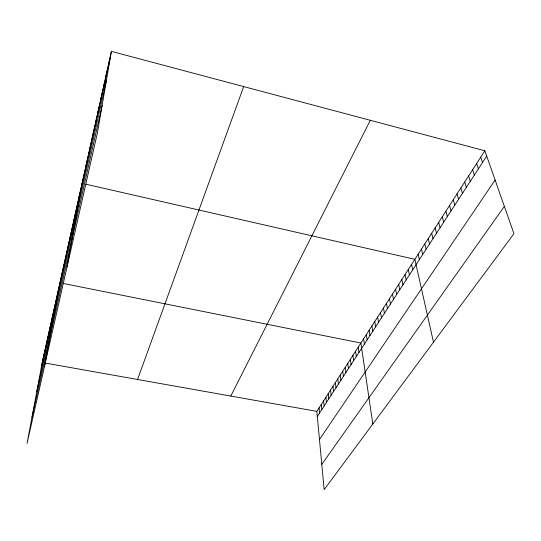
<?xml version="1.0" encoding="UTF-8"?>
<svg xmlns="http://www.w3.org/2000/svg" width="541" height="541" viewBox="0 0 541 541"><rect width="100%" height="100%" fill="white"/><g stroke="black" fill="none" stroke-linecap="round" stroke-linejoin="round"><path stroke-width="0.81" d="M111.399 51.375L97.508 132.444L27.05 443.424L42.245 362.538L111.399 51.375L484.851 150.783L513.95 233.692L324.16 489.625L316.83 411.363L484.851 150.783M105.312 79.885L106.205 74.712M107.023 72.203L107.909 67.05M108.761 64.399L109.64 59.273M100.335 102.249L101.248 97.028M101.972 94.905L102.878 89.698M103.629 87.453L104.528 82.266M94.039 130.57L94.966 125.296M95.574 123.646L96.508 118.378M97.143 116.619L98.063 111.365M98.726 109.485L99.645 104.251M88.088 157.309L89.035 151.987M89.542 150.763L90.489 145.455M91.016 144.129L91.963 138.827M92.518 137.4L93.451 132.105M66.989 267.139L82.07 183.338M82.462 182.588L83.422 177.238M83.841 176.4L84.795 171.057M85.235 170.124L86.188 164.789M86.655 163.761L87.601 158.432M74.421 218.733L75.395 213.357M75.72 212.884L76.694 207.514M77.038 206.96L78.012 201.59M78.377 200.954L79.344 195.592M79.73 194.868L80.697 189.506M65.786 257.557L66.773 252.174M66.969 252.221L67.956 246.838M68.173 246.824L69.153 241.442M69.39 241.347L70.371 235.971M70.621 235.808L71.601 230.425M71.872 230.189L72.852 224.813M73.136 224.501L74.117 219.119M56.812 297.881L57.806 292.519M57.887 293.053L58.874 287.69M44.612 365.905L59.963 282.801M60.071 283.227L61.065 277.851M61.187 278.223L62.174 272.847M62.316 273.151L63.304 267.775M63.453 268.018L64.447 262.635M64.609 262.818L65.603 257.442M47.709 338.801L48.704 333.479M48.67 334.466L49.664 329.138M49.65 330.078L50.644 324.749M50.638 325.641L51.632 320.306M51.632 321.151L52.626 315.809M52.646 316.607L53.64 311.258M53.667 312.008L54.661 306.659M54.702 307.356L55.696 302M55.75 302.649L56.744 297.286M42.144 363.802L43.138 358.521M43.043 359.751L44.037 354.463M43.956 355.66L44.95 350.365M44.876 351.515L45.87 346.213M45.809 347.322L46.803 342.02M46.756 343.089L47.743 337.773M41.251 367.806L110.52 56.48M36.802 391.515L106.536 79.737M31.98 417.192L102.127 105.495M137.556 379.484L243.68 86.587M230.797 396.066L370.328 120.298M317.31 416.496L486.704 156.072M319.467 439.515L495.116 180.031M321.794 464.354L504.361 206.364M45.498 363.112L316.83 411.363M63.162 283.443L360.888 343.035L372.817 424.009M86.08 184.258L414.866 259.322L433.49 342.189M480.712 157.201L482.525 162.496M476.628 163.531L478.4 168.833M472.604 169.779L474.335 175.081M468.634 175.94L470.325 181.249M464.712 182.019L466.369 187.335M460.844 188.011L462.46 193.34M457.03 193.935L458.612 199.264M453.263 199.778L454.805 205.107M449.544 205.539L451.059 210.875M445.879 211.233L447.353 216.569M442.254 216.846L443.694 222.189M438.677 222.398L440.09 227.741M435.147 227.869L436.526 233.218M431.657 233.279L433.01 238.622M428.215 238.615L429.534 243.964M424.82 243.89L426.105 249.239M421.459 249.097L422.717 254.446M418.146 254.243L419.37 259.585M411.552 264.468L412.722 269.81M408.279 269.546L409.422 274.882M405.04 274.558L406.163 279.9M401.848 279.514L402.937 284.85M398.69 284.41L399.758 289.739M395.572 289.246L396.614 294.575M392.495 294.02L393.51 299.349M389.446 298.747L390.44 304.069M386.443 303.406L387.41 308.728M383.468 308.018L384.414 313.334M380.533 312.576L381.452 317.885M377.625 317.08L378.524 322.382M374.757 321.53L375.637 326.832M371.917 325.932L372.776 331.22M369.118 330.281L369.949 335.569M366.345 334.581L367.156 339.863M363.599 338.828L364.397 344.11M358.21 347.194L358.967 352.455M355.559 351.298L356.296 356.56M352.935 355.369L353.658 360.617M350.345 359.386L351.048 364.627M347.782 363.363L348.465 368.597M345.246 367.298L345.909 372.526M342.737 371.187L343.386 376.408M340.255 375.035L340.884 380.249M337.8 378.842L338.416 384.049M335.373 382.609L335.968 387.809M332.965 386.342L333.554 391.528M330.592 390.027L331.16 395.207M328.238 393.679L328.786 398.852M325.905 397.29L326.446 402.457M323.606 400.861L324.127 406.02M321.32 404.398L321.834 409.551M319.068 407.9L319.562 413.04"/></g></svg>
